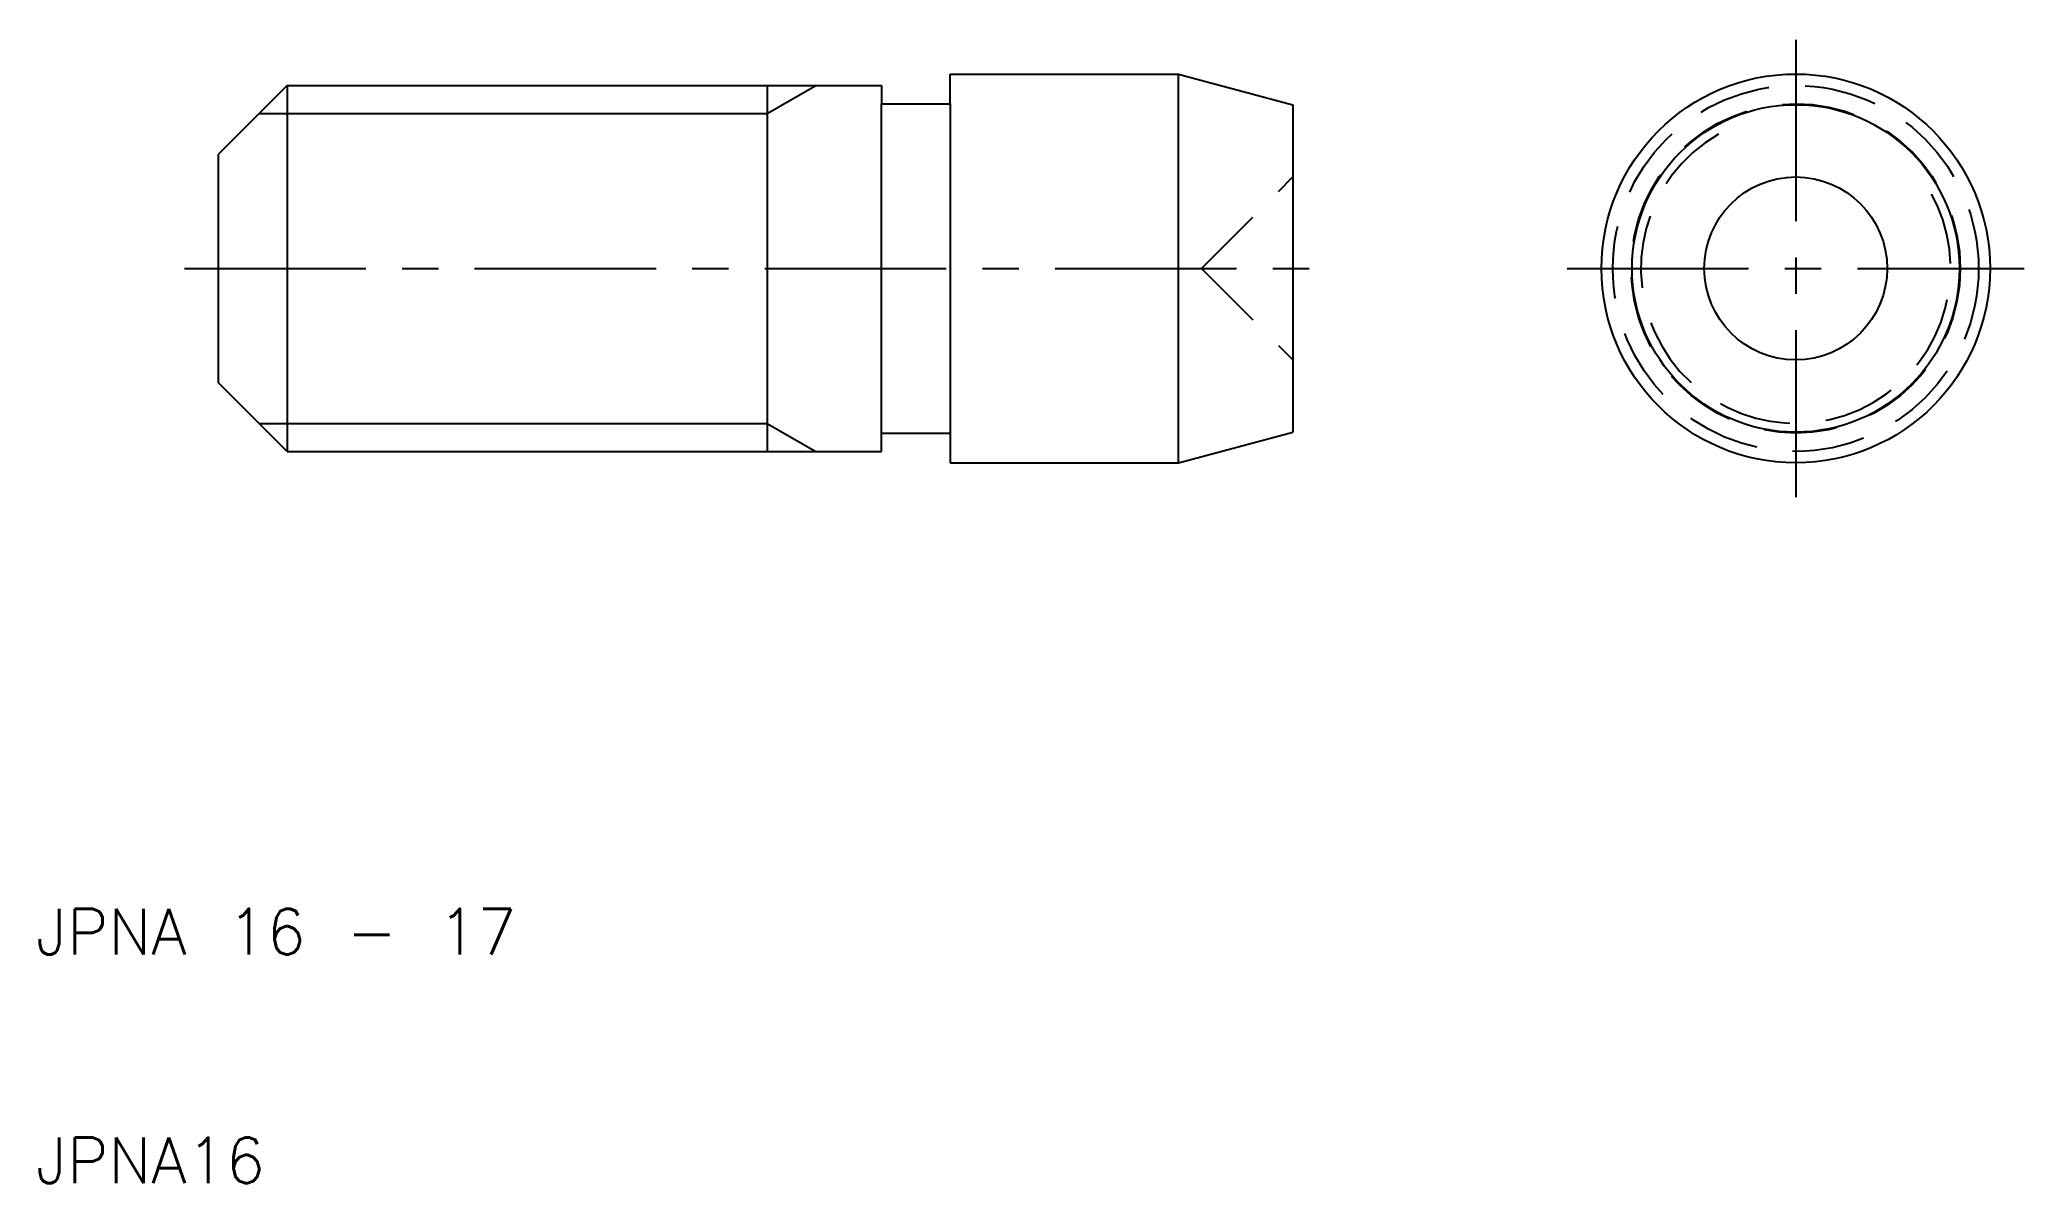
# Model space of a CAD drawing. Extents: x 10.2 to 97, y 10 to 60.
import ezdxf

# ---------------------------------------------------------------- set-up
doc = ezdxf.new("R2010")
doc.units = 0
doc.header["$LTSCALE"] = 0.25
doc.linetypes.add('CENTER', pattern=[50.8, 31.75, -6.35, 6.35, -6.35])
doc.linetypes.add('DASHED', pattern=[19.05, 12.7, -6.35])
doc.layers.get('0').update_dxf_attribs({"linetype": 'CONTINUOUS'})
doc.layers.add('CENTER', color=1, linetype='CENTER')
doc.styles.get("Standard").update_dxf_attribs({"font": 'txt.shx', "bigfont": 'extfont.shx'})

msp = doc.modelspace()

# ---------------------------------------------------------------- linework, layer by layer
for p, q in [((50, 58.5), (60, 58.5)), ((50, 57.2), (50, 58.5)), ((60, 41.5), (60, 58.5)), ((60, 58.5), (65, 57.16)), ((21, 58), (18, 55)), ((21, 58), (21, 42)), ((21, 58), (47, 58)), ((42, 58), (42, 42)), ((47, 58), (47, 57.2)), ((47, 42.8), (47, 57.2)), ((47, 57.2), (50, 57.2)), ((50, 57.2), (50, 42.8)), ((65, 57.16), (65, 42.84)), ((18, 45), (18, 55)), ((21, 42), (18, 45)), ((47, 42), (47, 42.8)), ((47, 42.8), (50, 42.8)), ((50, 42.8), (50, 41.5)), ((60, 41.5), (65, 42.84)), ((21, 42), (47, 42)), ((50, 41.5), (60, 41.5))]:
    msp.add_line(p, q)
at = {"color": 3}
for p, q in [((42, 56.773), (44.125, 58)), ((19.773, 56.773), (42, 56.773)), ((19.773, 43.227), (42, 43.227)), ((42, 43.227), (44.125, 42))]:
    msp.add_line(p, q, dxfattribs=at)
at = {"color": 3, "linetype": 'DASHED'}
for q in [(65, 54), (65, 46)]:
    msp.add_line((61, 50), q, dxfattribs=at)
for radius in [8.5, 7.16, 4]:
    msp.add_circle((87, 50), radius)
for radius in [8, 7.2]:
    msp.add_circle((87, 50), radius, dxfattribs=at)
msp.add_arc((87, 50), 6.773, 120, 30, dxfattribs=at)
at = {"layer": 'CENTER', "color": 1, "linetype": 'CENTER'}
for p, q in [((87, 60), (87, 40)), ((16.5, 50), (66.5, 50)), ((77, 50), (97, 50))]:
    msp.add_line(p, q, dxfattribs=at)

# ---------------------------------------------------------------- texts
for s, p in [('JPNA 16 - 17', (10, 20)), ('JPNA16', (10, 10))]:
    msp.add_text(s, height=2).set_placement(p)

doc.saveas('drawing.dxf')
